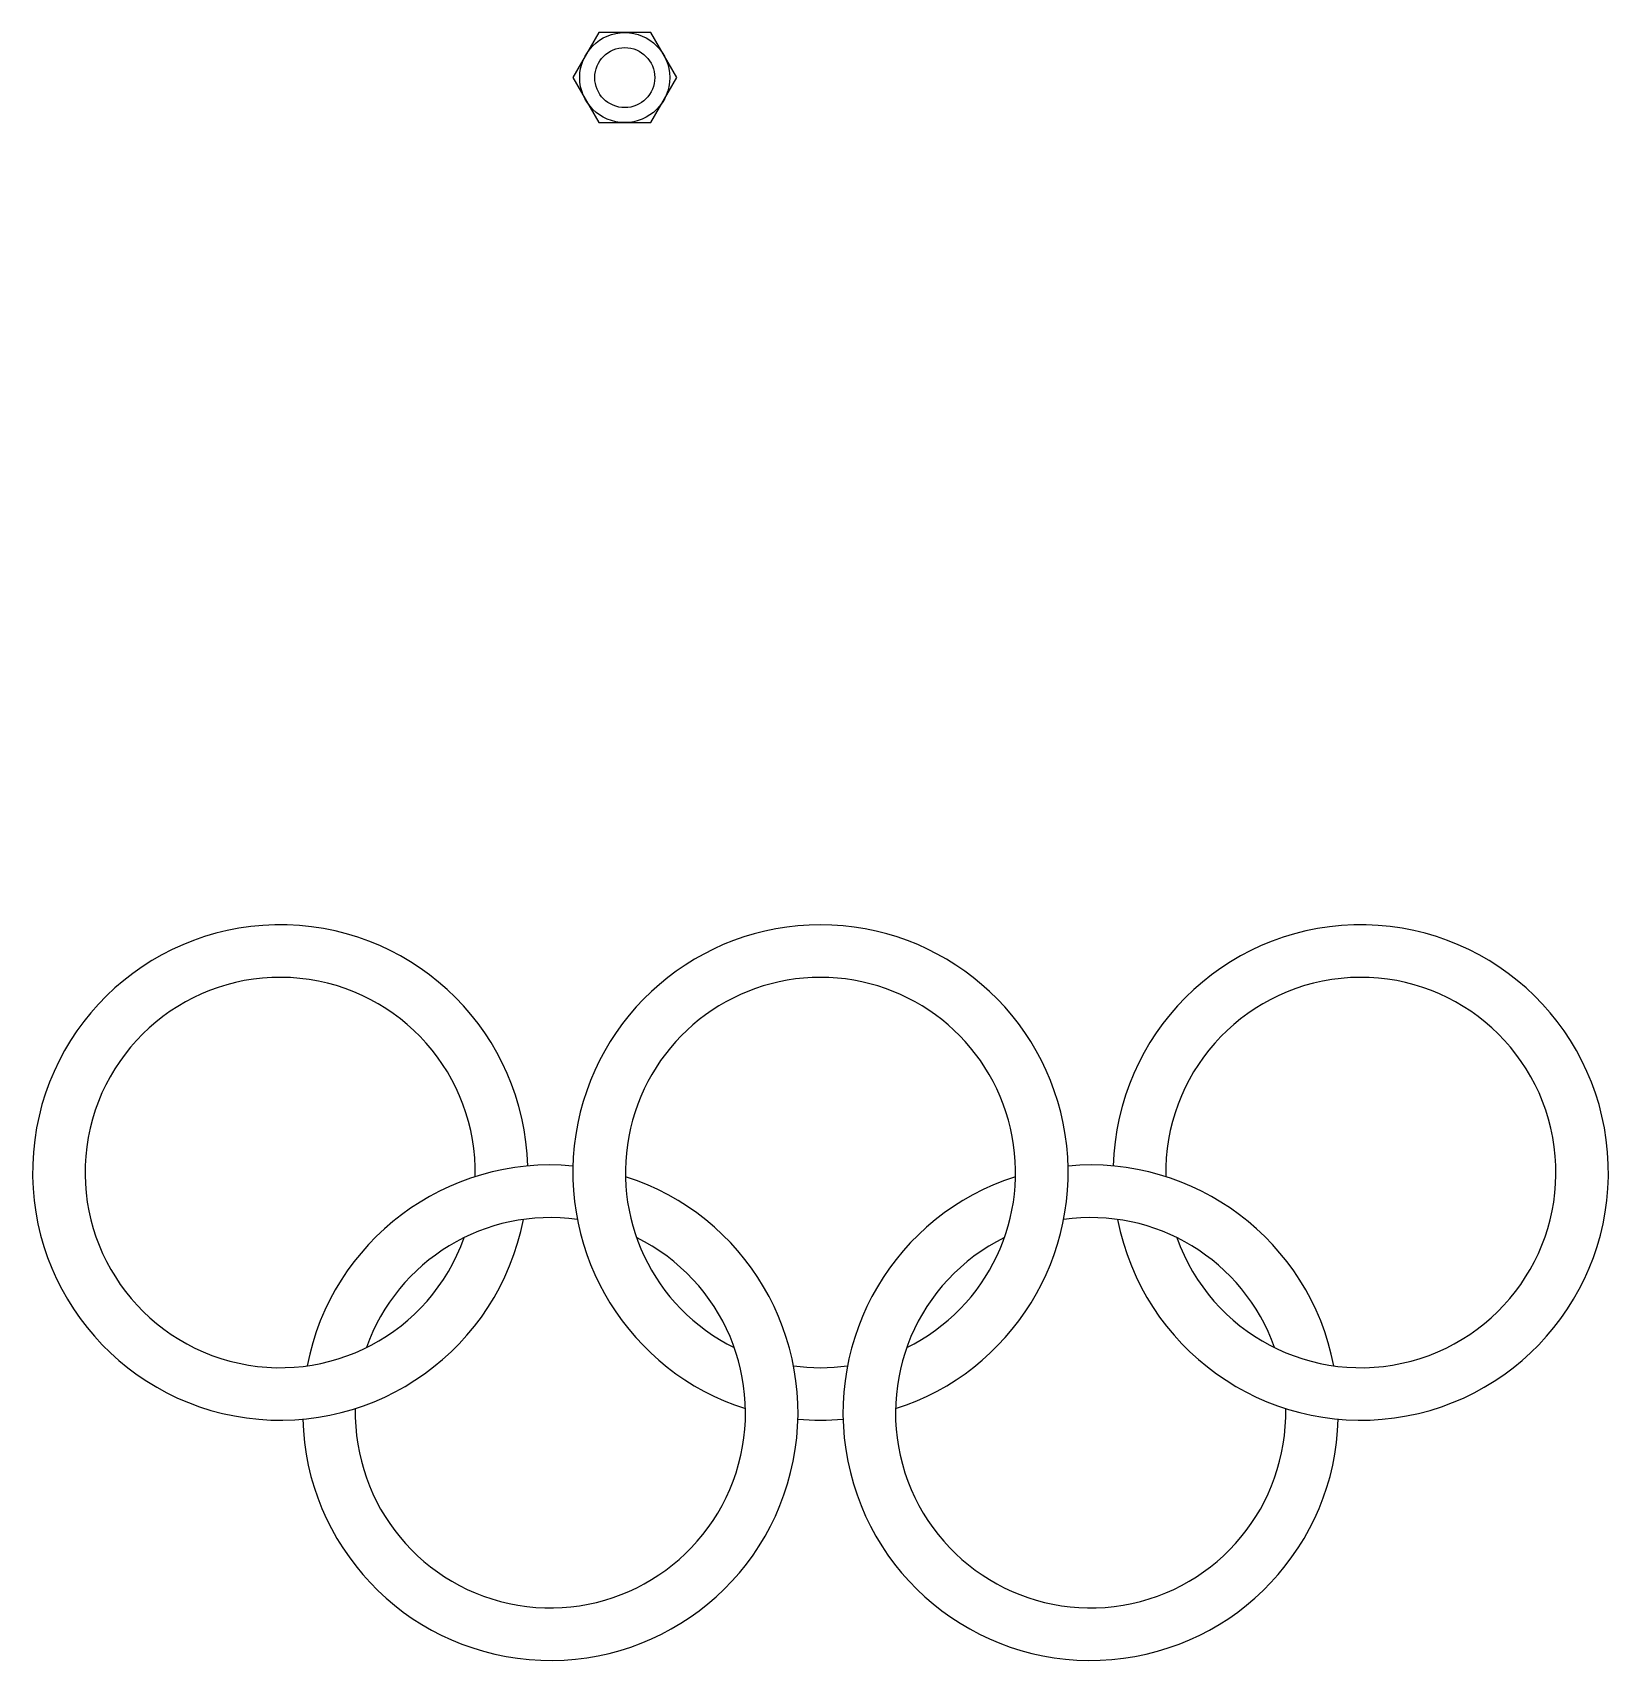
# Model space of a CAD drawing. Header units: millimetres. Extents: x -346 to 2373, y -2 to 1989.
# Drawn here: x 326 to 851, y 678 to 1220 of the extents above; entities that cross this region are included whole.
import ezdxf

# ---------------------------------------------------------------- set-up
doc = ezdxf.new("R2010")
doc.units = ezdxf.units.MM

msp = doc.modelspace()

# ---------------------------------------------------------------- linework, layer by layer
msp.add_lwpolyline([(514.247, 1219.946), (505.587, 1204.946), (514.247, 1189.946), (531.568, 1189.946), (540.228, 1204.946), (531.568, 1219.946)], close=True)
for radius in [15, 10]:
    msp.add_circle((522.907, 1204.946), radius)
for centre, radius, start, end in [((408.121, 840.294), 82.5, 1.49737, 349.08248), ((588.121, 840.294), 82.5, 287.65044, 252.34956), ((768.121, 840.294), 82.5, 190.91752, 178.50263), ((408.121, 840.294), 65, 358.78016, 340.50483), ((588.121, 840.294), 65, 296.2281, 243.7719), ((768.121, 840.294), 65, 199.49517, 181.21984), ((498.121, 760.294), 82.5, 84.76444, 169.08248), ((678.121, 760.294), 82.5, 10.91752, 95.23556), ((498.121, 760.294), 82.5, 181.49737, 72.34956), ((678.121, 760.294), 82.5, 107.65044, 358.50263), ((498.121, 760.294), 65, 82.04724, 160.50483), ((678.121, 760.294), 65, 19.49517, 97.95276), ((498.121, 760.294), 65, 178.78016, 63.7719), ((678.121, 760.294), 65, 116.2281, 1.21984), ((588.121, 840.294), 65, 262.04724, 277.95276), ((588.121, 840.294), 82.5, 264.76444, 275.23556)]:
    msp.add_arc(centre, radius, start, end)

doc.saveas('drawing.dxf')
